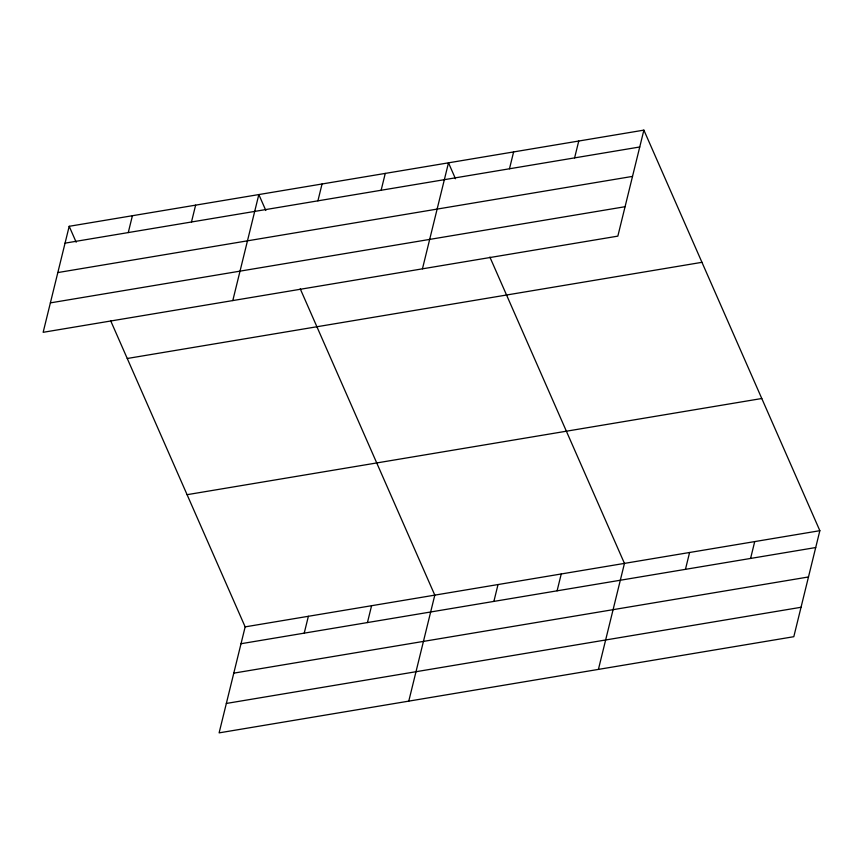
<?xml version="1.0" encoding="UTF-8"?>
<svg xmlns="http://www.w3.org/2000/svg" width="863" height="863" viewBox="0 0 863 863"><rect width="100%" height="100%" fill="white"/><g stroke="black" fill="none" stroke-linecap="round" stroke-linejoin="round"><path stroke-width="1.29" d="M69.191 226.3L43.15 332.309L617.843 236.128L643.884 130.13L69.191 226.3L76.181 242.212M128.263 232.579L132.406 215.728M191.478 221.996L195.621 205.146M232.794 300.572L258.835 194.563L265.826 210.475M317.918 200.842L322.05 183.992M110.583 320.551L245.157 626.872L219.116 732.87L793.809 636.7L819.85 530.691L643.884 130.13M381.133 190.259L385.265 173.409M304.229 633.14L308.371 616.29M422.449 268.835L448.49 162.827L455.47 178.738M367.444 622.557L371.586 605.707M509.483 168.781L513.614 151.931M408.771 701.134L434.801 595.136L300.238 288.814M574.607 157.886L578.749 141.036M493.884 601.403L498.016 584.553M557.099 590.821L561.241 573.971M598.415 669.397L624.456 563.399L489.882 257.077M685.449 569.343L689.591 552.493M750.583 558.447L754.715 541.597M65.049 243.15L639.742 146.98M57.821 272.568L632.514 176.397M50.378 302.881L625.071 206.71M127.26 358.49L701.953 262.32M187.088 494.682L761.781 398.512M245.157 626.872L819.85 530.691M241.014 643.722L815.708 547.541M233.787 673.14L808.48 576.969M226.343 703.453L801.037 607.282"/></g></svg>
